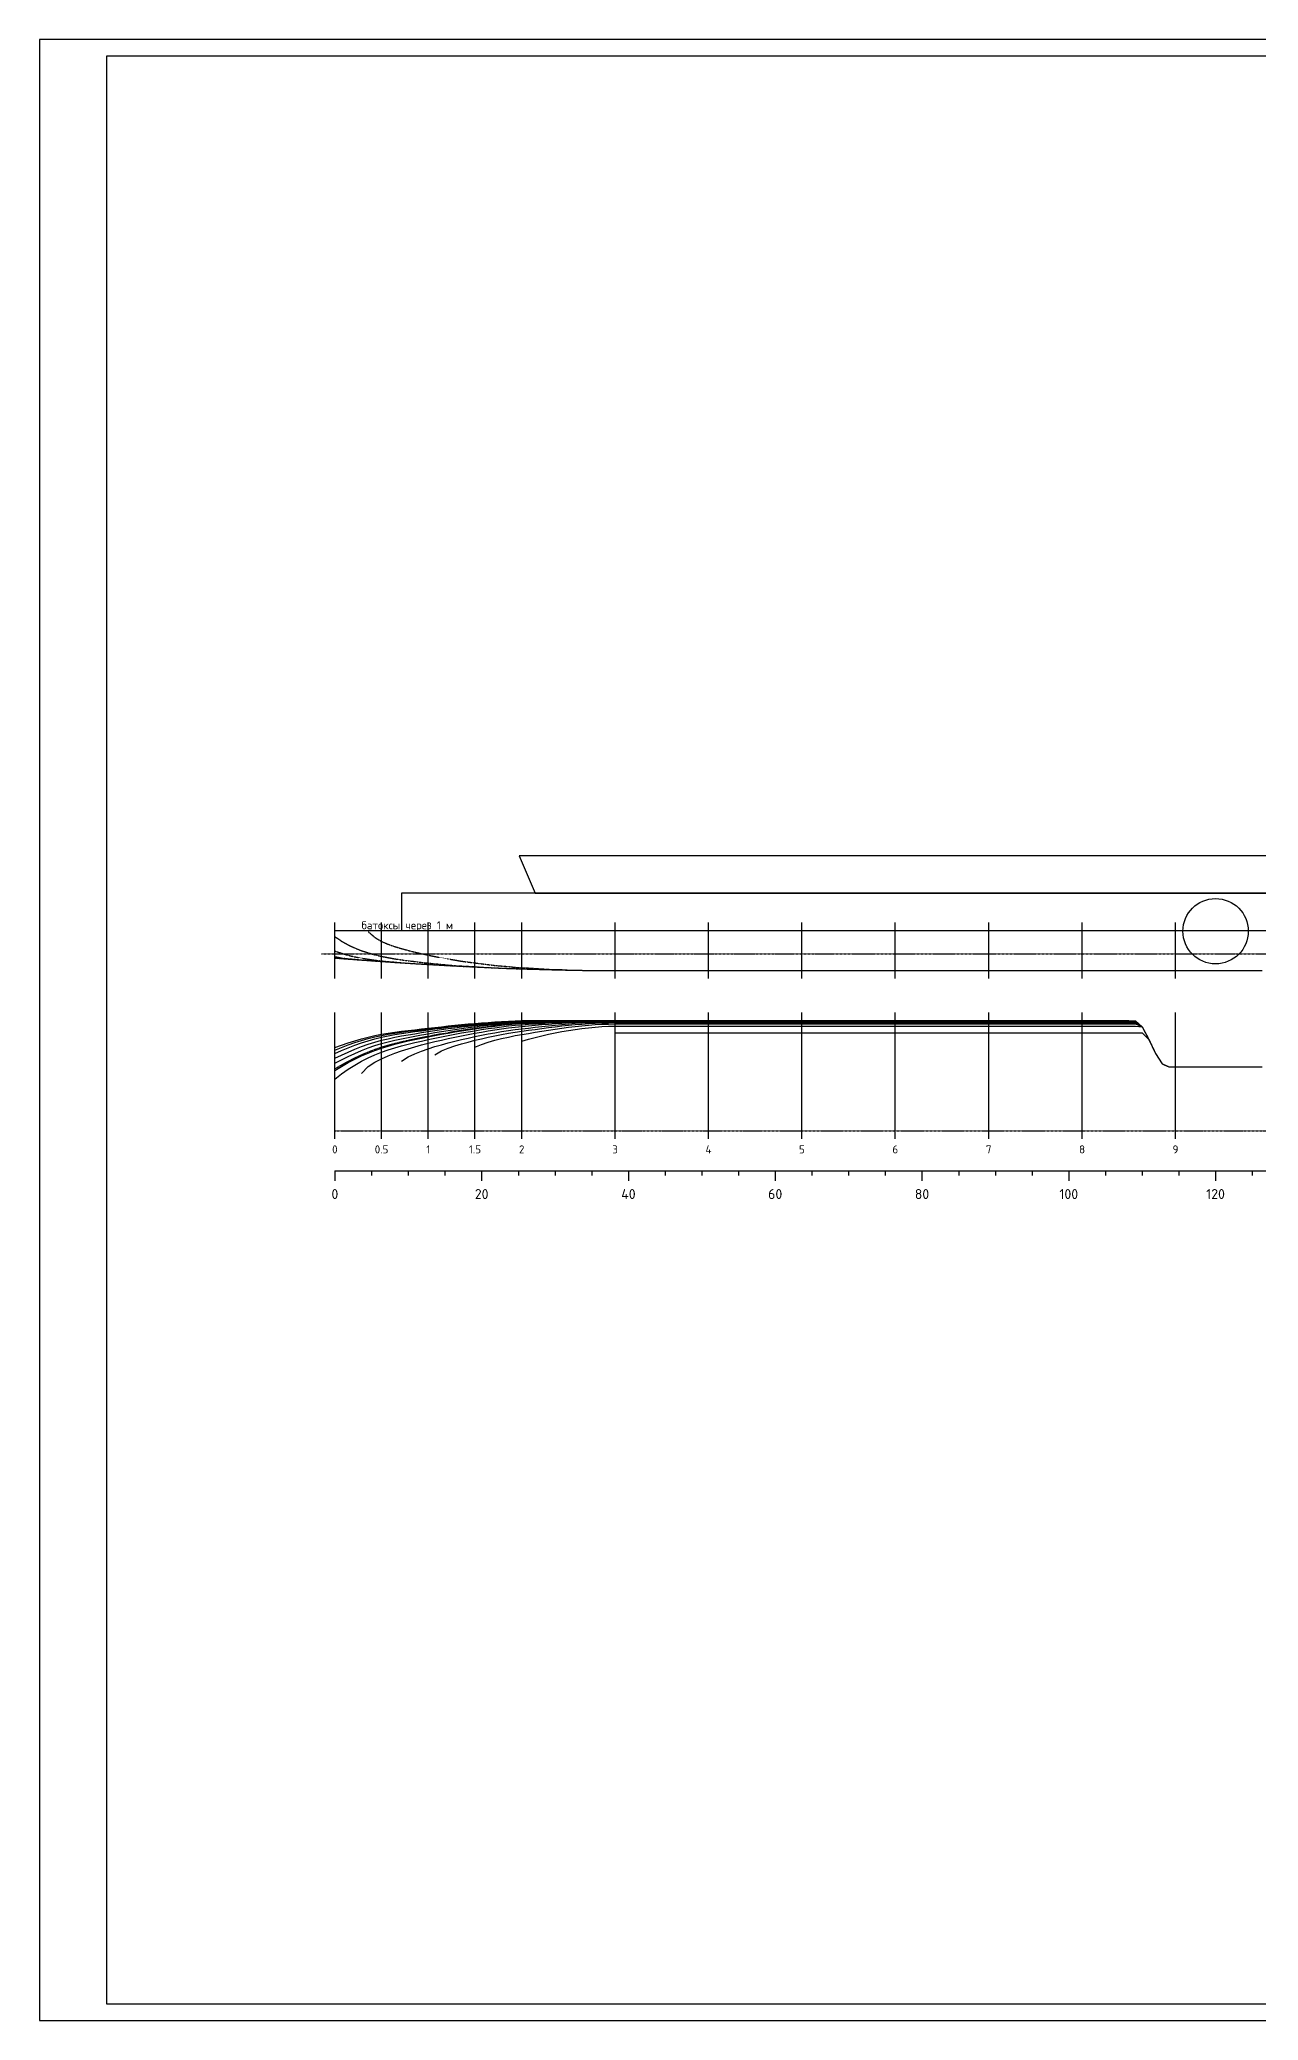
# Model space of a CAD drawing. Header units: millimetres. Extents: x -22125 to 188125, y -66700 to 81800.
# Drawn here: x -22125 to 69208, y -66700 to 81800 of the extents above; entities that cross this region are included whole.
import ezdxf
from ezdxf.enums import TextEntityAlignment as Align

# ---------------------------------------------------------------- set-up
doc = ezdxf.new("R2010")
doc.units = ezdxf.units.MM
doc.linetypes.add('CENTER', pattern=[5.08, 3.175, -0.635, 0.635, -0.635])
for name, color, linetype in [('00_РАМКА', 7, 'Continuous'), ('01_ОБШИВКА', 7, 'Continuous'), ('02_ПАЛУБЫ', 4, 'Continuous'), ('07_ОСИ', 2, 'CENTER'), ('09_РАЗМЕРЫ', 6, 'Continuous'), ('13_КОЛЁСА', 1, 'Continuous')]:
    doc.layers.add(name, color=color, linetype=linetype)
doc.styles.add('ГОСТ', font='isocpeur.ttf')

msp = doc.modelspace()

# ---------------------------------------------------------------- linework, layer by layer
at = {"layer": '00_РАМКА'}
for points in [[(-22125, -66700), (188125, -66700), (188125, 81800), (-22125, 81800)], [(-17125, -65450), (186875, -65450), (186875, 80550), (-17125, 80550)]]:
    msp.add_lwpolyline(points, close=True, dxfattribs=at)
at = {"layer": '01_ОБШИВКА'}
msp.add_line((0, 12950), (0, 15000), dxfattribs=at)
for points in [[(0, 15000), (500, 15000), (1000, 15000), (1500, 15000), (2000, 15000), (2500, 15000), (3000, 15000), (3500, 15000), (4000, 15000), (4500, 15000), (5000, 15000), (5500, 15000), (6000, 15000), (6500, 15000), (7000, 15000), (7500, 15000), (8000, 15000), (8500, 15000), (9000, 15000), (9500, 15000), (10000, 15000), (10500, 15000), (11000, 15000), (11500, 15000), (12000, 15000), (12500, 15000), (13000, 15000), (13500, 15000), (14000, 15000), (14500, 15000), (15000, 15000), (15500, 15000), (16000, 15000), (16500, 15000), (17000, 15000), (17500, 15000), (18000, 15000), (18500, 15000), (19000, 15000), (19500, 15000), (20000, 15000), (20500, 15000), (21000, 15000), (21500, 15000), (22000, 15000), (22500, 15000), (23000, 15000), (23500, 15000), (24000, 15000), (24500, 15000), (25000, 15000), (25500, 15000), (26000, 15000), (26500, 15000), (27000, 15000), (27500, 15000), (28000, 15000), (28500, 15000), (29000, 15000), (29500, 15000), (30000, 15000), (30500, 15000), (31000, 15000), (31500, 15000), (32000, 15000), (32500, 15000), (33000, 15000), (33500, 15000), (34000, 15000), (34500, 15000), (35000, 15000), (35500, 15000), (36000, 15000), (36500, 15000), (37000, 15000), (37500, 15000), (38000, 15000), (38500, 15000), (39000, 15000), (39500, 15000), (40000, 15000), (40500, 15000), (41000, 15000), (41500, 15000), (42000, 15000), (42500, 15000), (43000, 15000), (43500, 15000), (44000, 15000), (44500, 15000), (45000, 15000), (45500, 15000), (46000, 15000), (46500, 15000), (47000, 15000), (47500, 15000), (48000, 15000), (48500, 15000), (49000, 15000), (49500, 15000), (50000, 15000), (50500, 15000), (51000, 15000), (51500, 15000), (52000, 15000), (52500, 15000), (53000, 15000), (53500, 15000), (54000, 15000), (54500, 15000), (55000, 15000), (55500, 15000), (56000, 15000), (56500, 15000), (57000, 15000), (57500, 15000), (58000, 15000), (58500, 15000), (59000, 15000), (59500, 15000), (60000, 15000), (60500, 15000), (61000, 15000), (61500, 15000), (62000, 15000), (62500, 15000), (63000, 15000), (63500, 15000), (64000, 15000), (64500, 15000), (65000, 15000), (65500, 15000), (66000, 15000), (66500, 15000), (67000, 15000), (67500, 15000), (68000, 15000), (68500, 15000), (69000, 15000), (69500, 15000)], [(0, 12950), (500, 12911), (1000, 12872), (1500, 12835), (2000, 12798), (2500, 12761), (3000, 12726), (3500, 12691), (4000, 12657), (4500, 12623), (5000, 12591), (5500, 12558), (6000, 12527), (6500, 12497), (7000, 12467), (7500, 12438), (8000, 12410), (8500, 12382), (9000, 12355), (9500, 12329), (10000, 12304), (10500, 12280), (11000, 12257), (11500, 12233), (12000, 12210), (12500, 12188), (13000, 12168), (13500, 12150), (14000, 12135), (14500, 12121), (15000, 12107), (15500, 12094), (16000, 12080), (16500, 12067), (17000, 12055), (17500, 12043), (18000, 12033), (18500, 12024), (19000, 12016), (19500, 12009), (20000, 12004), (20500, 12001), (21000, 12000), (21500, 12000), (22000, 12000), (22500, 12000), (23000, 12000), (23500, 12000), (24000, 12000), (24500, 12000), (25000, 12000), (25500, 12000), (26000, 12000), (26500, 12000), (27000, 12000), (27500, 12000), (28000, 12000), (28500, 12000), (29000, 12000), (29500, 12000), (30000, 12000), (30500, 12000), (31000, 12000), (31500, 12000), (32000, 12000), (32500, 12000), (33000, 12000), (33500, 12000), (34000, 12000), (34500, 12000), (35000, 12000), (35500, 12000), (36000, 12000), (36500, 12000), (37000, 12000), (37500, 12000), (38000, 12000), (38500, 12000), (39000, 12000), (39500, 12000), (40000, 12000), (40500, 12000), (41000, 12000), (41500, 12000), (42000, 12000), (42500, 12000), (43000, 12000), (43500, 12000), (44000, 12000), (44500, 12000), (45000, 12000), (45500, 12000), (46000, 12000), (46500, 12000), (47000, 12000), (47500, 12000), (48000, 12000), (48500, 12000), (49000, 12000), (49500, 12000), (50000, 12000), (50500, 12000), (51000, 12000), (51500, 12000), (52000, 12000), (52500, 12000), (53000, 12000), (53500, 12000), (54000, 12000), (54500, 12000), (55000, 12000), (55500, 12000), (56000, 12000), (56500, 12000), (57000, 12000), (57500, 12000), (58000, 12000), (58500, 12000), (59000, 12000), (59500, 12000), (60000, 12000), (60500, 12000), (61000, 12000), (61500, 12000), (62000, 12000), (62500, 12000), (63000, 12000), (63500, 12000), (64000, 12000), (64500, 12000), (65000, 12000), (65500, 12000), (66000, 12000), (66500, 12000), (67000, 12000), (67500, 12000), (68000, 12000), (68500, 12000), (69000, 12000), (69500, 12000)], [(0, 6250), (500, 6424), (1000, 6589), (1500, 6744), (2000, 6888), (2500, 7018), (3000, 7132), (3500, 7230), (4000, 7313), (4500, 7387), (5000, 7454), (5500, 7515), (6000, 7573), (6500, 7629), (7000, 7685), (7500, 7742), (8000, 7799), (8500, 7855), (9000, 7908), (9500, 7958), (10000, 8004), (10500, 8044), (11000, 8083), (11500, 8123), (12000, 8162), (12500, 8196), (13000, 8224), (13500, 8243), (14000, 8250), (14500, 8250), (15000, 8250), (15500, 8250), (16000, 8250), (16500, 8250), (17000, 8250), (17500, 8250), (18000, 8250), (18500, 8250), (19000, 8250), (19500, 8250), (20000, 8250), (20500, 8250), (21000, 8250), (21500, 8250), (22000, 8250), (22500, 8250), (23000, 8250), (23500, 8250), (24000, 8250), (24500, 8250), (25000, 8250), (25500, 8250), (26000, 8250), (26500, 8250), (27000, 8250), (27500, 8250), (28000, 8250), (28500, 8250), (29000, 8250), (29500, 8250), (30000, 8250), (30500, 8250), (31000, 8250), (31500, 8250), (32000, 8250), (32500, 8250), (33000, 8250), (33500, 8250), (34000, 8250), (34500, 8250), (35000, 8250), (35500, 8250), (36000, 8250), (36500, 8250), (37000, 8250), (37500, 8250), (38000, 8250), (38500, 8250), (39000, 8250), (39500, 8250), (40000, 8250), (40500, 8250), (41000, 8250), (41500, 8250), (42000, 8250), (42500, 8250), (43000, 8250), (43500, 8250), (44000, 8250), (44500, 8250), (45000, 8250), (45500, 8250), (46000, 8250), (46500, 8250), (47000, 8250), (47500, 8250), (48000, 8250), (48500, 8250), (49000, 8250), (49500, 8250), (50000, 8250), (50500, 8250), (51000, 8250), (51500, 8250), (52000, 8250), (52500, 8250), (53000, 8250), (53500, 8250), (54000, 8250), (54500, 8250), (55000, 8250), (55500, 8250), (56000, 8250), (56500, 8250), (57000, 8250), (57500, 8250), (58000, 8250), (58500, 8250), (59000, 8250), (59500, 8250), (60000, 8236), (60500, 7782), (61000, 6848), (61500, 5791), (62000, 5013), (62500, 4800), (63000, 4800), (63500, 4800), (64000, 4800), (64500, 4800), (65000, 4800), (65500, 4800), (66000, 4800), (66500, 4800), (67000, 4800), (67500, 4800), (68000, 4800), (68500, 4800), (69000, 4800), (69500, 4800)], [(0, 6037), (500, 6239), (1000, 6430), (1500, 6607), (2000, 6769), (2500, 6914), (3000, 7042), (3500, 7150), (4000, 7242), (4500, 7321), (5000, 7392), (5500, 7455), (6000, 7514), (6500, 7571), (7000, 7629), (7500, 7688), (8000, 7747), (8500, 7804), (9000, 7859), (9500, 7910), (10000, 7957), (10500, 7999), (11000, 8040), (11500, 8081), (12000, 8121), (12500, 8158), (13000, 8187), (13500, 8208), (14000, 8216), (14500, 8218), (15000, 8220), (15500, 8222), (16000, 8225), (16500, 8227), (17000, 8229), (17500, 8232), (18000, 8234), (18500, 8236), (19000, 8238), (19500, 8239), (20000, 8241), (20500, 8241), (21000, 8242), (21500, 8242), (22000, 8242), (22500, 8242), (23000, 8242), (23500, 8242), (24000, 8242), (24500, 8242), (25000, 8242), (25500, 8242), (26000, 8242), (26500, 8242), (27000, 8242), (27500, 8242), (28000, 8242), (28500, 8242), (29000, 8242), (29500, 8242), (30000, 8242), (30500, 8242), (31000, 8242), (31500, 8242), (32000, 8242), (32500, 8242), (33000, 8242), (33500, 8242), (34000, 8242), (34500, 8242), (35000, 8242), (35500, 8242), (36000, 8242), (36500, 8242), (37000, 8242), (37500, 8242), (38000, 8242), (38500, 8242), (39000, 8242), (39500, 8242), (40000, 8242), (40500, 8242), (41000, 8242), (41500, 8242), (42000, 8242), (42500, 8242), (43000, 8242), (43500, 8242), (44000, 8242), (44500, 8242), (45000, 8242), (45500, 8242), (46000, 8242), (46500, 8242), (47000, 8242), (47500, 8242), (48000, 8242), (48500, 8242), (49000, 8242), (49500, 8242), (50000, 8242), (50500, 8242), (51000, 8242), (51500, 8242), (52000, 8242), (52500, 8242), (53000, 8242), (53500, 8242), (54000, 8242), (54500, 8242), (55000, 8242), (55500, 8242), (56000, 8242), (56500, 8242), (57000, 8242), (57500, 8242), (58000, 8242), (58500, 8242), (59000, 8242), (59500, 8242), (60000, 8236), (60500, 7782), (61000, 6848), (61500, 5791), (62000, 5013), (62500, 4800), (63000, 4800), (63500, 4800), (64000, 4800), (64500, 4800), (65000, 4800), (65500, 4800), (66000, 4800), (66500, 4800), (67000, 4800), (67500, 4800), (68000, 4800), (68500, 4800), (69000, 4800), (69500, 4800)], [(0, 5785), (500, 6004), (1000, 6211), (1500, 6403), (2000, 6581), (2500, 6741), (3000, 6883), (3500, 7005), (4000, 7110), (4500, 7203), (5000, 7286), (5500, 7362), (6000, 7432), (6500, 7499), (7000, 7564), (7500, 7629), (8000, 7692), (8500, 7753), (9000, 7809), (9500, 7862), (10000, 7911), (10500, 7954), (11000, 7996), (11500, 8040), (12000, 8081), (12500, 8119), (13000, 8150), (13500, 8172), (14000, 8182), (14500, 8186), (15000, 8190), (15500, 8194), (16000, 8199), (16500, 8204), (17000, 8209), (17500, 8214), (18000, 8218), (18500, 8222), (19000, 8226), (19500, 8229), (20000, 8231), (20500, 8233), (21000, 8233), (21500, 8233), (22000, 8233), (22500, 8233), (23000, 8233), (23500, 8233), (24000, 8233), (24500, 8233), (25000, 8233), (25500, 8233), (26000, 8233), (26500, 8233), (27000, 8233), (27500, 8233), (28000, 8233), (28500, 8233), (29000, 8233), (29500, 8233), (30000, 8233), (30500, 8233), (31000, 8233), (31500, 8233), (32000, 8233), (32500, 8233), (33000, 8233), (33500, 8233), (34000, 8233), (34500, 8233), (35000, 8233), (35500, 8233), (36000, 8233), (36500, 8233), (37000, 8233), (37500, 8233), (38000, 8233), (38500, 8233), (39000, 8233), (39500, 8233), (40000, 8233), (40500, 8233), (41000, 8233), (41500, 8233), (42000, 8233), (42500, 8233), (43000, 8233), (43500, 8233), (44000, 8233), (44500, 8233), (45000, 8233), (45500, 8233), (46000, 8233), (46500, 8233), (47000, 8233), (47500, 8233), (48000, 8233), (48500, 8233), (49000, 8233), (49500, 8233), (50000, 8233), (50500, 8233), (51000, 8233), (51500, 8233), (52000, 8233), (52500, 8233), (53000, 8233), (53500, 8233), (54000, 8233), (54500, 8233), (55000, 8233), (55500, 8233), (56000, 8233), (56500, 8233), (57000, 8233), (57500, 8233), (58000, 8233), (58500, 8233), (59000, 8233), (59500, 8233), (60000, 8233), (60500, 7782), (61000, 6848), (61500, 5791), (62000, 5013), (62500, 4800), (63000, 4800), (63500, 4800), (64000, 4800), (64500, 4800), (65000, 4800), (65500, 4800), (66000, 4800), (66500, 4800), (67000, 4800), (67500, 4800), (68000, 4800), (68500, 4800), (69000, 4800), (69500, 4800)], [(0, 5431), (500, 5670), (1000, 5896), (1500, 6108), (2000, 6303), (2500, 6481), (3000, 6639), (3500, 6777), (4000, 6897), (4500, 7004), (5000, 7101), (5500, 7190), (6000, 7273), (6500, 7352), (7000, 7430), (7500, 7507), (8000, 7582), (8500, 7653), (9000, 7721), (9500, 7785), (10000, 7843), (10500, 7895), (11000, 7945), (11500, 7993), (12000, 8040), (12500, 8080), (13000, 8113), (13500, 8136), (14000, 8148), (14500, 8154), (15000, 8160), (15500, 8166), (16000, 8174), (16500, 8181), (17000, 8188), (17500, 8195), (18000, 8202), (18500, 8208), (19000, 8214), (19500, 8218), (20000, 8222), (20500, 8224), (21000, 8225), (21500, 8225), (22000, 8225), (22500, 8225), (23000, 8225), (23500, 8225), (24000, 8225), (24500, 8225), (25000, 8225), (25500, 8225), (26000, 8225), (26500, 8225), (27000, 8225), (27500, 8225), (28000, 8225), (28500, 8225), (29000, 8225), (29500, 8225), (30000, 8225), (30500, 8225), (31000, 8225), (31500, 8225), (32000, 8225), (32500, 8225), (33000, 8225), (33500, 8225), (34000, 8225), (34500, 8225), (35000, 8225), (35500, 8225), (36000, 8225), (36500, 8225), (37000, 8225), (37500, 8225), (38000, 8225), (38500, 8225), (39000, 8225), (39500, 8225), (40000, 8225), (40500, 8225), (41000, 8225), (41500, 8225), (42000, 8225), (42500, 8225), (43000, 8225), (43500, 8225), (44000, 8225), (44500, 8225), (45000, 8225), (45500, 8225), (46000, 8225), (46500, 8225), (47000, 8225), (47500, 8225), (48000, 8225), (48500, 8225), (49000, 8225), (49500, 8225), (50000, 8225), (50500, 8225), (51000, 8225), (51500, 8225), (52000, 8225), (52500, 8225), (53000, 8225), (53500, 8225), (54000, 8225), (54500, 8225), (55000, 8225), (55500, 8225), (56000, 8225), (56500, 8225), (57000, 8225), (57500, 8225), (58000, 8225), (58500, 8225), (59000, 8225), (59500, 8225), (60000, 8225), (60500, 7782), (61000, 6848), (61500, 5791), (62000, 5013), (62500, 4800), (63000, 4800), (63500, 4800), (64000, 4800), (64500, 4800), (65000, 4800), (65500, 4800), (66000, 4800), (66500, 4800), (67000, 4800), (67500, 4800), (68000, 4800), (68500, 4800), (69000, 4800), (69500, 4800)], [(0, 5061), (500, 5323), (1000, 5569), (1500, 5800), (2000, 6012), (2500, 6206), (3000, 6380), (3500, 6533), (4000, 6667), (4500, 6787), (5000, 6896), (5500, 6996), (6000, 7090), (6500, 7180), (7000, 7269), (7500, 7356), (8000, 7440), (8500, 7520), (9000, 7597), (9500, 7670), (10000, 7737), (10500, 7799), (11000, 7858), (11500, 7916), (12000, 7971), (12500, 8021), (13000, 8064), (13500, 8097), (14000, 8117), (14500, 8128), (15000, 8137), (15500, 8146), (16000, 8154), (16500, 8164), (17000, 8173), (17500, 8182), (18000, 8190), (18500, 8198), (19000, 8205), (19500, 8210), (20000, 8215), (20500, 8218), (21000, 8219), (21500, 8219), (22000, 8219), (22500, 8219), (23000, 8219), (23500, 8219), (24000, 8219), (24500, 8219), (25000, 8219), (25500, 8219), (26000, 8219), (26500, 8219), (27000, 8219), (27500, 8219), (28000, 8219), (28500, 8219), (29000, 8219), (29500, 8219), (30000, 8219), (30500, 8219), (31000, 8219), (31500, 8219), (32000, 8219), (32500, 8219), (33000, 8219), (33500, 8219), (34000, 8219), (34500, 8219), (35000, 8219), (35500, 8219), (36000, 8219), (36500, 8219), (37000, 8219), (37500, 8219), (38000, 8219), (38500, 8219), (39000, 8219), (39500, 8219), (40000, 8219), (40500, 8219), (41000, 8219), (41500, 8219), (42000, 8219), (42500, 8219), (43000, 8219), (43500, 8219), (44000, 8219), (44500, 8219), (45000, 8219), (45500, 8219), (46000, 8219), (46500, 8219), (47000, 8219), (47500, 8219), (48000, 8219), (48500, 8219), (49000, 8219), (49500, 8219), (50000, 8219), (50500, 8219), (51000, 8219), (51500, 8219), (52000, 8219), (52500, 8219), (53000, 8219), (53500, 8219), (54000, 8219), (54500, 8219), (55000, 8219), (55500, 8219), (56000, 8219), (56500, 8219), (57000, 8219), (57500, 8219), (58000, 8219), (58500, 8219), (59000, 8219), (59500, 8219), (60000, 8219), (60500, 7782), (61000, 6848), (61500, 5791), (62000, 5013), (62500, 4800), (63000, 4800), (63500, 4800), (64000, 4800), (64500, 4800), (65000, 4800), (65500, 4800), (66000, 4800), (66500, 4800), (67000, 4800), (67500, 4800), (68000, 4800), (68500, 4800), (69000, 4800), (69500, 4800)], [(0, 4519), (500, 4821), (1000, 5103), (1500, 5365), (2000, 5606), (2500, 5825), (3000, 6021), (3500, 6195), (4000, 6348), (4500, 6485), (5000, 6610), (5500, 6726), (6000, 6834), (6500, 6937), (7000, 7039), (7500, 7138), (8000, 7233), (8500, 7324), (9000, 7411), (9500, 7494), (10000, 7572), (10500, 7644), (11000, 7713), (11500, 7781), (12000, 7846), (12500, 7906), (13000, 7959), (13500, 8003), (14000, 8035), (14500, 8061), (15000, 8085), (15500, 8108), (16000, 8128), (16500, 8145), (17000, 8157), (17500, 8168), (18000, 8178), (18500, 8187), (19000, 8196), (19500, 8203), (20000, 8208), (20500, 8211), (21000, 8212), (21500, 8212), (22000, 8212), (22500, 8212), (23000, 8212), (23500, 8212), (24000, 8212), (24500, 8212), (25000, 8212), (25500, 8212), (26000, 8212), (26500, 8212), (27000, 8212), (27500, 8212), (28000, 8212), (28500, 8212), (29000, 8212), (29500, 8212), (30000, 8212), (30500, 8212), (31000, 8212), (31500, 8212), (32000, 8212), (32500, 8212), (33000, 8212), (33500, 8212), (34000, 8212), (34500, 8212), (35000, 8212), (35500, 8212), (36000, 8212), (36500, 8212), (37000, 8212), (37500, 8212), (38000, 8212), (38500, 8212), (39000, 8212), (39500, 8212), (40000, 8212), (40500, 8212), (41000, 8212), (41500, 8212), (42000, 8212), (42500, 8212), (43000, 8212), (43500, 8212), (44000, 8212), (44500, 8212), (45000, 8212), (45500, 8212), (46000, 8212), (46500, 8212), (47000, 8212), (47500, 8212), (48000, 8212), (48500, 8212), (49000, 8212), (49500, 8212), (50000, 8212), (50500, 8212), (51000, 8212), (51500, 8212), (52000, 8212), (52500, 8212), (53000, 8212), (53500, 8212), (54000, 8212), (54500, 8212), (55000, 8212), (55500, 8212), (56000, 8212), (56500, 8212), (57000, 8212), (57500, 8212), (58000, 8212), (58500, 8212), (59000, 8212), (59500, 8212), (60000, 8212), (60500, 7782), (61000, 6848), (61500, 5791), (62000, 5013), (62500, 4800), (63000, 4800), (63500, 4800), (64000, 4800), (64500, 4800), (65000, 4800), (65500, 4800), (66000, 4800), (66500, 4800), (67000, 4800), (67500, 4800), (68000, 4800), (68500, 4800), (69000, 4800), (69500, 4800)], [(0, 3854), (500, 4261), (1000, 4612), (1500, 4925), (2000, 5206), (2500, 5458), (3000, 5683), (3500, 5880), (4000, 6054), (4500, 6210), (5000, 6351), (5500, 6482), (6000, 6603), (6500, 6719), (7000, 6832), (7500, 6941), (8000, 7046), (8500, 7147), (9000, 7243), (9500, 7333), (10000, 7419), (10500, 7499), (11000, 7576), (11500, 7652), (12000, 7724), (12500, 7792), (13000, 7852), (13500, 7904), (14000, 7944), (14500, 7979), (15000, 8013), (15500, 8047), (16000, 8079), (16500, 8107), (17000, 8132), (17500, 8153), (18000, 8169), (18500, 8180), (19000, 8190), (19500, 8197), (20000, 8203), (20500, 8207), (21000, 8208), (21500, 8208), (22000, 8208), (22500, 8208), (23000, 8208), (23500, 8208), (24000, 8208), (24500, 8208), (25000, 8208), (25500, 8208), (26000, 8208), (26500, 8208), (27000, 8208), (27500, 8208), (28000, 8208), (28500, 8208), (29000, 8208), (29500, 8208), (30000, 8208), (30500, 8208), (31000, 8208), (31500, 8208), (32000, 8208), (32500, 8208), (33000, 8208), (33500, 8208), (34000, 8208), (34500, 8208), (35000, 8208), (35500, 8208), (36000, 8208), (36500, 8208), (37000, 8208), (37500, 8208), (38000, 8208), (38500, 8208), (39000, 8208), (39500, 8208), (40000, 8208), (40500, 8208), (41000, 8208), (41500, 8208), (42000, 8208), (42500, 8208), (43000, 8208), (43500, 8208), (44000, 8208), (44500, 8208), (45000, 8208), (45500, 8208), (46000, 8208), (46500, 8208), (47000, 8208), (47500, 8208), (48000, 8208), (48500, 8208), (49000, 8208), (49500, 8208), (50000, 8208), (50500, 8208), (51000, 8208), (51500, 8208), (52000, 8208), (52500, 8208), (53000, 8208), (53500, 8208), (54000, 8208), (54500, 8208), (55000, 8208), (55500, 8208), (56000, 8208), (56500, 8208), (57000, 8208), (57500, 8208), (58000, 8208), (58500, 8208), (59000, 8208), (59500, 8208), (60000, 8208), (60500, 7782), (61000, 6848), (61500, 5791), (62000, 5013), (62500, 4800), (63000, 4800), (63500, 4800), (64000, 4800), (64500, 4800), (65000, 4800), (65500, 4800), (66000, 4800), (66500, 4800), (67000, 4800), (67500, 4800), (68000, 4800), (68500, 4800), (69000, 4800), (69500, 4800)], [(2000, 4281), (2500, 4802), (3000, 5132), (3500, 5397), (4000, 5620), (4500, 5815), (5000, 5989), (5500, 6146), (6000, 6290), (6500, 6426), (7000, 6556), (7500, 6681), (8000, 6800), (8500, 6914), (9000, 7022), (9500, 7123), (10000, 7220), (10500, 7310), (11000, 7396), (11500, 7481), (12000, 7563), (12500, 7639), (13000, 7708), (13500, 7768), (14000, 7817), (14500, 7862), (15000, 7906), (15500, 7951), (16000, 7994), (16500, 8034), (17000, 8071), (17500, 8104), (18000, 8132), (18500, 8155), (19000, 8173), (19500, 8187), (20000, 8196), (20500, 8201), (21000, 8203), (21500, 8203), (22000, 8203), (22500, 8203), (23000, 8203), (23500, 8203), (24000, 8203), (24500, 8203), (25000, 8203), (25500, 8203), (26000, 8203), (26500, 8203), (27000, 8203), (27500, 8203), (28000, 8203), (28500, 8203), (29000, 8203), (29500, 8203), (30000, 8203), (30500, 8203), (31000, 8203), (31500, 8203), (32000, 8203), (32500, 8203), (33000, 8203), (33500, 8203), (34000, 8203), (34500, 8203), (35000, 8203), (35500, 8203), (36000, 8203), (36500, 8203), (37000, 8203), (37500, 8203), (38000, 8203), (38500, 8203), (39000, 8203), (39500, 8203), (40000, 8203), (40500, 8203), (41000, 8203), (41500, 8203), (42000, 8203), (42500, 8203), (43000, 8203), (43500, 8203), (44000, 8203), (44500, 8203), (45000, 8203), (45500, 8203), (46000, 8203), (46500, 8203), (47000, 8203), (47500, 8203), (48000, 8203), (48500, 8203), (49000, 8203), (49500, 8203), (50000, 8203), (50500, 8203), (51000, 8203), (51500, 8203), (52000, 8203), (52500, 8203), (53000, 8203), (53500, 8203), (54000, 8203), (54500, 8203), (55000, 8203), (55500, 8203), (56000, 8203), (56500, 8203), (57000, 8203), (57500, 8203), (58000, 8203), (58500, 8203), (59000, 8203), (59500, 8203), (60000, 8203), (60500, 7782), (61000, 6848), (61500, 5791), (62000, 5013), (62500, 4800), (63000, 4800), (63500, 4800), (64000, 4800), (64500, 4800), (65000, 4800), (65500, 4800), (66000, 4800), (66500, 4800), (67000, 4800), (67500, 4800), (68000, 4800), (68500, 4800), (69000, 4800), (69500, 4800)], [(5000, 5217), (5500, 5544), (6000, 5774), (6500, 5967), (7000, 6141), (7500, 6301), (8000, 6448), (8500, 6586), (9000, 6714), (9500, 6834), (10000, 6947), (10500, 7052), (11000, 7153), (11500, 7251), (12000, 7344), (12500, 7432), (13000, 7512), (13500, 7583), (14000, 7643), (14500, 7698), (15000, 7754), (15500, 7810), (16000, 7865), (16500, 7918), (17000, 7967), (17500, 8012), (18000, 8052), (18500, 8086), (19000, 8114), (19500, 8137), (20000, 8153), (20500, 8163), (21000, 8166), (21500, 8166), (22000, 8166), (22500, 8166), (23000, 8166), (23500, 8166), (24000, 8166), (24500, 8166), (25000, 8166), (25500, 8166), (26000, 8166), (26500, 8166), (27000, 8166), (27500, 8166), (28000, 8166), (28500, 8166), (29000, 8166), (29500, 8166), (30000, 8166), (30500, 8166), (31000, 8166), (31500, 8166), (32000, 8166), (32500, 8166), (33000, 8166), (33500, 8166), (34000, 8166), (34500, 8166), (35000, 8166), (35500, 8166), (36000, 8166), (36500, 8166), (37000, 8166), (37500, 8166), (38000, 8166), (38500, 8166), (39000, 8166), (39500, 8166), (40000, 8166), (40500, 8166), (41000, 8166), (41500, 8166), (42000, 8166), (42500, 8166), (43000, 8166), (43500, 8166), (44000, 8166), (44500, 8166), (45000, 8166), (45500, 8166), (46000, 8166), (46500, 8166), (47000, 8166), (47500, 8166), (48000, 8166), (48500, 8166), (49000, 8166), (49500, 8166), (50000, 8166), (50500, 8166), (51000, 8166), (51500, 8166), (52000, 8166), (52500, 8166), (53000, 8166), (53500, 8166), (54000, 8166), (54500, 8166), (55000, 8166), (55500, 8166), (56000, 8166), (56500, 8166), (57000, 8166), (57500, 8166), (58000, 8166), (58500, 8166), (59000, 8166), (59500, 8166), (60000, 8166), (60500, 7782), (61000, 6848), (61500, 5791), (62000, 5013), (62500, 4800), (63000, 4800), (63500, 4800), (64000, 4800), (64500, 4800), (65000, 4800), (65500, 4800), (66000, 4800), (66500, 4800), (67000, 4800), (67500, 4800), (68000, 4800), (68500, 4800), (69000, 4800), (69500, 4800)], [(7500, 5700), (8000, 5976), (8500, 6181), (9000, 6355), (9500, 6509), (10000, 6649), (10500, 6776), (11000, 6896), (11500, 7011), (12000, 7119), (12500, 7220), (13000, 7312), (13500, 7394), (14000, 7465), (14500, 7530), (15000, 7597), (15500, 7664), (16000, 7730), (16500, 7793), (17000, 7852), (17500, 7907), (18000, 7956), (18500, 7999), (19000, 8035), (19500, 8064), (20000, 8085), (20500, 8098), (21000, 8103), (21500, 8103), (22000, 8103), (22500, 8103), (23000, 8103), (23500, 8103), (24000, 8103), (24500, 8103), (25000, 8103), (25500, 8103), (26000, 8103), (26500, 8103), (27000, 8103), (27500, 8103), (28000, 8103), (28500, 8103), (29000, 8103), (29500, 8103), (30000, 8103), (30500, 8103), (31000, 8103), (31500, 8103), (32000, 8103), (32500, 8103), (33000, 8103), (33500, 8103), (34000, 8103), (34500, 8103), (35000, 8103), (35500, 8103), (36000, 8103), (36500, 8103), (37000, 8103), (37500, 8103), (38000, 8103), (38500, 8103), (39000, 8103), (39500, 8103), (40000, 8103), (40500, 8103), (41000, 8103), (41500, 8103), (42000, 8103), (42500, 8103), (43000, 8103), (43500, 8103), (44000, 8103), (44500, 8103), (45000, 8103), (45500, 8103), (46000, 8103), (46500, 8103), (47000, 8103), (47500, 8103), (48000, 8103), (48500, 8103), (49000, 8103), (49500, 8103), (50000, 8103), (50500, 8103), (51000, 8103), (51500, 8103), (52000, 8103), (52500, 8103), (53000, 8103), (53500, 8103), (54000, 8103), (54500, 8103), (55000, 8103), (55500, 8103), (56000, 8103), (56500, 8103), (57000, 8103), (57500, 8103), (58000, 8103), (58500, 8103), (59000, 8103), (59500, 8103), (60000, 8103), (60500, 7782), (61000, 6848), (61500, 5791), (62000, 5013), (62500, 4800), (63000, 4800), (63500, 4800), (64000, 4800), (64500, 4800), (65000, 4800), (65500, 4800), (66000, 4800), (66500, 4800), (67000, 4800), (67500, 4800), (68000, 4800), (68500, 4800), (69000, 4800), (69500, 4800)], [(10500, 6255), (11000, 6461), (11500, 6630), (12000, 6778), (12500, 6909), (13000, 7025), (13500, 7127), (14000, 7215), (14500, 7296), (15000, 7378), (15500, 7460), (16000, 7540), (16500, 7617), (17000, 7690), (17500, 7757), (18000, 7817), (18500, 7870), (19000, 7915), (19500, 7951), (20000, 7978), (20500, 7995), (21000, 8000), (21500, 8000), (22000, 8000), (22500, 8000), (23000, 8000), (23500, 8000), (24000, 8000), (24500, 8000), (25000, 8000), (25500, 8000), (26000, 8000), (26500, 8000), (27000, 8000), (27500, 8000), (28000, 8000), (28500, 8000), (29000, 8000), (29500, 8000), (30000, 8000), (30500, 8000), (31000, 8000), (31500, 8000), (32000, 8000), (32500, 8000), (33000, 8000), (33500, 8000), (34000, 8000), (34500, 8000), (35000, 8000), (35500, 8000), (36000, 8000), (36500, 8000), (37000, 8000), (37500, 8000), (38000, 8000), (38500, 8000), (39000, 8000), (39500, 8000), (40000, 8000), (40500, 8000), (41000, 8000), (41500, 8000), (42000, 8000), (42500, 8000), (43000, 8000), (43500, 8000), (44000, 8000), (44500, 8000), (45000, 8000), (45500, 8000), (46000, 8000), (46500, 8000), (47000, 8000), (47500, 8000), (48000, 8000), (48500, 8000), (49000, 8000), (49500, 8000), (50000, 8000), (50500, 8000), (51000, 8000), (51500, 8000), (52000, 8000), (52500, 8000), (53000, 8000), (53500, 8000), (54000, 8000), (54500, 8000), (55000, 8000), (55500, 8000), (56000, 8000), (56500, 8000), (57000, 8000), (57500, 8000), (58000, 8000), (58500, 8000), (59000, 8000), (59500, 8000), (60000, 8000), (60500, 7782), (61000, 6848), (61500, 5791), (62000, 5013), (62500, 4800), (63000, 4800), (63500, 4800), (64000, 4800), (64500, 4800), (65000, 4800), (65500, 4800), (66000, 4800), (66500, 4800), (67000, 4800), (67500, 4800), (68000, 4800), (68500, 4800), (69000, 4800), (69500, 4800)], [(14000, 6719), (14500, 6867), (15000, 6999), (15500, 7119), (16000, 7232), (16500, 7336), (17000, 7432), (17500, 7520), (18000, 7598), (18500, 7666), (19000, 7724), (19500, 7770), (20000, 7805), (20500, 7826), (21000, 7834), (21500, 7834), (22000, 7834), (22500, 7834), (23000, 7834), (23500, 7834), (24000, 7834), (24500, 7834), (25000, 7834), (25500, 7834), (26000, 7834), (26500, 7834), (27000, 7834), (27500, 7834), (28000, 7834), (28500, 7834), (29000, 7834), (29500, 7834), (30000, 7834), (30500, 7834), (31000, 7834), (31500, 7834), (32000, 7834), (32500, 7834), (33000, 7834), (33500, 7834), (34000, 7834), (34500, 7834), (35000, 7834), (35500, 7834), (36000, 7834), (36500, 7834), (37000, 7834), (37500, 7834), (38000, 7834), (38500, 7834), (39000, 7834), (39500, 7834), (40000, 7834), (40500, 7834), (41000, 7834), (41500, 7834), (42000, 7834), (42500, 7834), (43000, 7834), (43500, 7834), (44000, 7834), (44500, 7834), (45000, 7834), (45500, 7834), (46000, 7834), (46500, 7834), (47000, 7834), (47500, 7834), (48000, 7834), (48500, 7834), (49000, 7834), (49500, 7834), (50000, 7834), (50500, 7834), (51000, 7834), (51500, 7834), (52000, 7834), (52500, 7834), (53000, 7834), (53500, 7834), (54000, 7834), (54500, 7834), (55000, 7834), (55500, 7834), (56000, 7834), (56500, 7834), (57000, 7834), (57500, 7834), (58000, 7834), (58500, 7834), (59000, 7834), (59500, 7834), (60000, 7834), (60500, 7782), (61000, 6848), (61500, 5791), (62000, 5013), (62500, 4800), (63000, 4800), (63500, 4800), (64000, 4800), (64500, 4800), (65000, 4800), (65500, 4800), (66000, 4800), (66500, 4800), (67000, 4800), (67500, 4800), (68000, 4800), (68500, 4800), (69000, 4800), (69500, 4800)], [(21000, 7350), (21500, 7350), (22000, 7350), (22500, 7350), (23000, 7350), (23500, 7350), (24000, 7350), (24500, 7350), (25000, 7350), (25500, 7350), (26000, 7350), (26500, 7350), (27000, 7350), (27500, 7350), (28000, 7350), (28500, 7350), (29000, 7350), (29500, 7350), (30000, 7350), (30500, 7350), (31000, 7350), (31500, 7350), (32000, 7350), (32500, 7350), (33000, 7350), (33500, 7350), (34000, 7350), (34500, 7350), (35000, 7350), (35500, 7350), (36000, 7350), (36500, 7350), (37000, 7350), (37500, 7350), (38000, 7350), (38500, 7350), (39000, 7350), (39500, 7350), (40000, 7350), (40500, 7350), (41000, 7350), (41500, 7350), (42000, 7350), (42500, 7350), (43000, 7350), (43500, 7350), (44000, 7350), (44500, 7350), (45000, 7350), (45500, 7350), (46000, 7350), (46500, 7350), (47000, 7350), (47500, 7350), (48000, 7350), (48500, 7350), (49000, 7350), (49500, 7350), (50000, 7350), (50500, 7350), (51000, 7350), (51500, 7350), (52000, 7350), (52500, 7350), (53000, 7350), (53500, 7350), (54000, 7350), (54500, 7350), (55000, 7350), (55500, 7350), (56000, 7350), (56500, 7350), (57000, 7350), (57500, 7350), (58000, 7350), (58500, 7350), (59000, 7350), (59500, 7350), (60000, 7350), (60500, 7350), (61000, 6848), (61500, 5791), (62000, 5013), (62500, 4800), (63000, 4800), (63500, 4800), (64000, 4800), (64500, 4800), (65000, 4800), (65500, 4800), (66000, 4800), (66500, 4800), (67000, 4800), (67500, 4800), (68000, 4800), (68500, 4800), (69000, 4800), (69500, 4800)]]:
    msp.add_lwpolyline(points, dxfattribs=at)
at = {"layer": '02_ПАЛУБЫ'}
for points in [[(15000, 17800), (118000, 17800), (119800, 20600), (13800, 20600)], [(5000, 15000), (130000, 15000), (131600, 17800), (5000, 17800)]]:
    msp.add_lwpolyline(points, close=True, dxfattribs=at)
at = {"layer": '07_ОСИ'}
for p, q in [((-1000, 13256), (141000, 13256)), ((0, 0), (140000, 0))]:
    msp.add_line(p, q, dxfattribs=at)
for points in [[(2500, 14921), (3000, 14486), (3500, 14191), (4000, 13977), (4500, 13803), (5000, 13651), (5500, 13518), (6000, 13387), (6500, 13277), (7000, 13167), (7500, 13058), (8000, 12970), (8500, 12882), (9000, 12795), (9500, 12709), (10000, 12644), (10500, 12580), (11000, 12517), (11500, 12453), (12000, 12390), (12500, 12348), (13000, 12308), (13500, 12250), (14000, 12215), (14500, 12201), (15000, 12167), (15500, 12134), (16000, 12100), (16500, 12087), (17000, 12075), (17500, 12043), (18000, 12033), (18500, 12024), (19000, 12016), (19500, 12009), (20000, 12004), (20500, 12001), (21000, 12000), (21500, 12000), (22000, 12000), (22500, 12000), (23000, 12000), (23500, 12000), (24000, 12000), (24500, 12000), (25000, 12000), (25500, 12000), (26000, 12000), (26500, 12000), (27000, 12000), (27500, 12000), (28000, 12000), (28500, 12000), (29000, 12000), (29500, 12000), (30000, 12000), (30500, 12000), (31000, 12000), (31500, 12000), (32000, 12000), (32500, 12000), (33000, 12000), (33500, 12000), (34000, 12000), (34500, 12000), (35000, 12000), (35500, 12000), (36000, 12000), (36500, 12000), (37000, 12000), (37500, 12000), (38000, 12000), (38500, 12000), (39000, 12000), (39500, 12000), (40000, 12000), (40500, 12000), (41000, 12000), (41500, 12000), (42000, 12000), (42500, 12000), (43000, 12000), (43500, 12000), (44000, 12000), (44500, 12000), (45000, 12000), (45500, 12000), (46000, 12000), (46500, 12000), (47000, 12000), (47500, 12000), (48000, 12000), (48500, 12000), (49000, 12000), (49500, 12000), (50000, 12000), (50500, 12000), (51000, 12000), (51500, 12000), (52000, 12000), (52500, 12000), (53000, 12000), (53500, 12000), (54000, 12000), (54500, 12000), (55000, 12000), (55500, 12000), (56000, 12000), (56500, 12000), (57000, 12000), (57500, 12000), (58000, 12000), (58500, 12000), (59000, 12000), (59500, 12000), (60000, 12000), (60500, 12000)], [(0, 14550), (500, 14211), (1000, 13932), (1500, 13695), (2000, 13498), (2500, 13341), (3000, 13186), (3500, 13071), (4000, 12977), (4500, 12883), (5000, 12811), (5500, 12738), (6000, 12687), (6500, 12617), (7000, 12567), (7500, 12518), (8000, 12470), (8500, 12422), (9000, 12375), (9500, 12349), (10000, 12324), (10500, 12300), (11000, 12257), (11500, 12233), (12000, 12210), (12500, 12188), (13000, 12168), (13500, 12150), (14000, 12135), (14500, 12121), (15000, 12107), (15500, 12094), (16000, 12080), (16500, 12067), (17000, 12055), (17500, 12043), (18000, 12033), (18500, 12024), (19000, 12016), (19500, 12009), (20000, 12004), (20500, 12001), (21000, 12000), (21500, 12000), (22000, 12000), (22500, 12000), (23000, 12000), (23500, 12000), (24000, 12000), (24500, 12000), (25000, 12000), (25500, 12000), (26000, 12000), (26500, 12000), (27000, 12000), (27500, 12000), (28000, 12000), (28500, 12000), (29000, 12000), (29500, 12000), (30000, 12000), (30500, 12000), (31000, 12000), (31500, 12000), (32000, 12000), (32500, 12000), (33000, 12000), (33500, 12000), (34000, 12000), (34500, 12000), (35000, 12000), (35500, 12000), (36000, 12000), (36500, 12000), (37000, 12000), (37500, 12000), (38000, 12000), (38500, 12000), (39000, 12000), (39500, 12000), (40000, 12000), (40500, 12000), (41000, 12000), (41500, 12000), (42000, 12000), (42500, 12000), (43000, 12000), (43500, 12000), (44000, 12000), (44500, 12000), (45000, 12000), (45500, 12000), (46000, 12000), (46500, 12000), (47000, 12000), (47500, 12000), (48000, 12000), (48500, 12000), (49000, 12000), (49500, 12000), (50000, 12000), (50500, 12000), (51000, 12000), (51500, 12000), (52000, 12000), (52500, 12000), (53000, 12000), (53500, 12000), (54000, 12000), (54500, 12000), (55000, 12000), (55500, 12000), (56000, 12000), (56500, 12000), (57000, 12000), (57500, 12000), (58000, 12000), (58500, 12000), (59000, 12000), (59500, 12000), (60000, 12000), (60500, 12000), (61000, 12000)], [(0, 13470), (500, 13311), (1000, 13152), (1500, 13035), (2000, 12938), (2500, 12861), (3000, 12786), (3500, 12731), (4000, 12677), (4500, 12643), (5000, 12591), (5500, 12558), (6000, 12527), (6500, 12497), (7000, 12467), (7500, 12438), (8000, 12410), (8500, 12382), (9000, 12355), (9500, 12329), (10000, 12304), (10500, 12280), (11000, 12257), (11500, 12233), (12000, 12210), (12500, 12188), (13000, 12168), (13500, 12150), (14000, 12135), (14500, 12121), (15000, 12107), (15500, 12094), (16000, 12080), (16500, 12067), (17000, 12055), (17500, 12043), (18000, 12033), (18500, 12024), (19000, 12016), (19500, 12009), (20000, 12004), (20500, 12001), (21000, 12000), (21500, 12000), (22000, 12000), (22500, 12000), (23000, 12000), (23500, 12000), (24000, 12000), (24500, 12000), (25000, 12000), (25500, 12000), (26000, 12000), (26500, 12000), (27000, 12000), (27500, 12000), (28000, 12000), (28500, 12000), (29000, 12000), (29500, 12000), (30000, 12000), (30500, 12000), (31000, 12000), (31500, 12000), (32000, 12000), (32500, 12000), (33000, 12000), (33500, 12000), (34000, 12000), (34500, 12000), (35000, 12000), (35500, 12000), (36000, 12000), (36500, 12000), (37000, 12000), (37500, 12000), (38000, 12000), (38500, 12000), (39000, 12000), (39500, 12000), (40000, 12000), (40500, 12000), (41000, 12000), (41500, 12000), (42000, 12000), (42500, 12000), (43000, 12000), (43500, 12000), (44000, 12000), (44500, 12000), (45000, 12000), (45500, 12000), (46000, 12000), (46500, 12000), (47000, 12000), (47500, 12000), (48000, 12000), (48500, 12000), (49000, 12000), (49500, 12000), (50000, 12000), (50500, 12000), (51000, 12000), (51500, 12000), (52000, 12000), (52500, 12000), (53000, 12000), (53500, 12000), (54000, 12000), (54500, 12000), (55000, 12000), (55500, 12000), (56000, 12000), (56500, 12000), (57000, 12000), (57500, 12000), (58000, 12000), (58500, 12000), (59000, 12000), (59500, 12000), (60000, 12000), (60500, 12000), (61000, 12000), (61500, 12000), (62000, 12000)], [(0, 13050), (500, 12951), (1000, 12892), (1500, 12855), (2000, 12798), (2500, 12761), (3000, 12726), (3500, 12691), (4000, 12657), (4500, 12623), (5000, 12591), (5500, 12558), (6000, 12527), (6500, 12497), (7000, 12467), (7500, 12438), (8000, 12410), (8500, 12382), (9000, 12355), (9500, 12329), (10000, 12304), (10500, 12280), (11000, 12257), (11500, 12233), (12000, 12210), (12500, 12188), (13000, 12168), (13500, 12150), (14000, 12135), (14500, 12121), (15000, 12107), (15500, 12094), (16000, 12080), (16500, 12067), (17000, 12055), (17500, 12043), (18000, 12033), (18500, 12024), (19000, 12016), (19500, 12009), (20000, 12004), (20500, 12001), (21000, 12000), (21500, 12000), (22000, 12000), (22500, 12000), (23000, 12000), (23500, 12000), (24000, 12000), (24500, 12000), (25000, 12000), (25500, 12000), (26000, 12000), (26500, 12000), (27000, 12000), (27500, 12000), (28000, 12000), (28500, 12000), (29000, 12000), (29500, 12000), (30000, 12000), (30500, 12000), (31000, 12000), (31500, 12000), (32000, 12000), (32500, 12000), (33000, 12000), (33500, 12000), (34000, 12000), (34500, 12000), (35000, 12000), (35500, 12000), (36000, 12000), (36500, 12000), (37000, 12000), (37500, 12000), (38000, 12000), (38500, 12000), (39000, 12000), (39500, 12000), (40000, 12000), (40500, 12000), (41000, 12000), (41500, 12000), (42000, 12000), (42500, 12000), (43000, 12000), (43500, 12000), (44000, 12000), (44500, 12000), (45000, 12000), (45500, 12000), (46000, 12000), (46500, 12000), (47000, 12000), (47500, 12000), (48000, 12000), (48500, 12000), (49000, 12000), (49500, 12000), (50000, 12000), (50500, 12000), (51000, 12000), (51500, 12000), (52000, 12000), (52500, 12000), (53000, 12000), (53500, 12000), (54000, 12000), (54500, 12000), (55000, 12000), (55500, 12000), (56000, 12000), (56500, 12000), (57000, 12000), (57500, 12000), (58000, 12000), (58500, 12000), (59000, 12000), (59500, 12000), (60000, 12000), (60500, 12000), (61000, 12000), (61500, 12000), (62000, 12000), (62500, 12000), (63000, 12000), (63500, 12000), (64000, 12000), (64500, 12000), (65000, 12000), (65500, 12000), (66000, 12000), (66500, 12000), (67000, 12000), (67500, 12000), (68000, 12000), (68500, 12000), (69000, 12000), (69500, 12000)], [(0, 12950), (500, 12911), (1000, 12872), (1500, 12835), (2000, 12798), (2500, 12761), (3000, 12726), (3500, 12691), (4000, 12657), (4500, 12623), (5000, 12591), (5500, 12558), (6000, 12527), (6500, 12497), (7000, 12467), (7500, 12438), (8000, 12410), (8500, 12382), (9000, 12355), (9500, 12329), (10000, 12304), (10500, 12280), (11000, 12257), (11500, 12233), (12000, 12210), (12500, 12188), (13000, 12168), (13500, 12150), (14000, 12135), (14500, 12121), (15000, 12107), (15500, 12094), (16000, 12080), (16500, 12067), (17000, 12055), (17500, 12043), (18000, 12033), (18500, 12024), (19000, 12016), (19500, 12009), (20000, 12004), (20500, 12001), (21000, 12000), (21500, 12000), (22000, 12000), (22500, 12000), (23000, 12000), (23500, 12000), (24000, 12000), (24500, 12000), (25000, 12000), (25500, 12000), (26000, 12000), (26500, 12000), (27000, 12000), (27500, 12000), (28000, 12000), (28500, 12000), (29000, 12000), (29500, 12000), (30000, 12000), (30500, 12000), (31000, 12000), (31500, 12000), (32000, 12000), (32500, 12000), (33000, 12000), (33500, 12000), (34000, 12000), (34500, 12000), (35000, 12000), (35500, 12000), (36000, 12000), (36500, 12000), (37000, 12000), (37500, 12000), (38000, 12000), (38500, 12000), (39000, 12000), (39500, 12000), (40000, 12000), (40500, 12000), (41000, 12000), (41500, 12000), (42000, 12000), (42500, 12000), (43000, 12000), (43500, 12000), (44000, 12000), (44500, 12000), (45000, 12000), (45500, 12000), (46000, 12000), (46500, 12000), (47000, 12000), (47500, 12000), (48000, 12000), (48500, 12000), (49000, 12000), (49500, 12000), (50000, 12000), (50500, 12000), (51000, 12000), (51500, 12000), (52000, 12000), (52500, 12000), (53000, 12000), (53500, 12000), (54000, 12000), (54500, 12000), (55000, 12000), (55500, 12000), (56000, 12000), (56500, 12000), (57000, 12000), (57500, 12000), (58000, 12000), (58500, 12000), (59000, 12000), (59500, 12000), (60000, 12000), (60500, 12000), (61000, 12000), (61500, 12000), (62000, 12000), (62500, 12000), (63000, 12000), (63500, 12000), (64000, 12000), (64500, 12000), (65000, 12000), (65500, 12000), (66000, 12000), (66500, 12000), (67000, 12000), (67500, 12000), (68000, 12000), (68500, 12000), (69000, 12000), (69500, 12000)], [(0, 12950), (500, 12911), (1000, 12872), (1500, 12835), (2000, 12798), (2500, 12761), (3000, 12726), (3500, 12691), (4000, 12657), (4500, 12623), (5000, 12591), (5500, 12558), (6000, 12527), (6500, 12497), (7000, 12467), (7500, 12438), (8000, 12410), (8500, 12382), (9000, 12355), (9500, 12329), (10000, 12304), (10500, 12280), (11000, 12257), (11500, 12233), (12000, 12210), (12500, 12188), (13000, 12168), (13500, 12150), (14000, 12135), (14500, 12121), (15000, 12107), (15500, 12094), (16000, 12080), (16500, 12067), (17000, 12055), (17500, 12043), (18000, 12033), (18500, 12024), (19000, 12016), (19500, 12009), (20000, 12004), (20500, 12001), (21000, 12000), (21500, 12000), (22000, 12000), (22500, 12000), (23000, 12000), (23500, 12000), (24000, 12000), (24500, 12000), (25000, 12000), (25500, 12000), (26000, 12000), (26500, 12000), (27000, 12000), (27500, 12000), (28000, 12000), (28500, 12000), (29000, 12000), (29500, 12000), (30000, 12000), (30500, 12000), (31000, 12000), (31500, 12000), (32000, 12000), (32500, 12000), (33000, 12000), (33500, 12000), (34000, 12000), (34500, 12000), (35000, 12000), (35500, 12000), (36000, 12000), (36500, 12000), (37000, 12000), (37500, 12000), (38000, 12000), (38500, 12000), (39000, 12000), (39500, 12000), (40000, 12000), (40500, 12000), (41000, 12000), (41500, 12000), (42000, 12000), (42500, 12000), (43000, 12000), (43500, 12000), (44000, 12000), (44500, 12000), (45000, 12000), (45500, 12000), (46000, 12000), (46500, 12000), (47000, 12000), (47500, 12000), (48000, 12000), (48500, 12000), (49000, 12000), (49500, 12000), (50000, 12000), (50500, 12000), (51000, 12000), (51500, 12000), (52000, 12000), (52500, 12000), (53000, 12000), (53500, 12000), (54000, 12000), (54500, 12000), (55000, 12000), (55500, 12000), (56000, 12000), (56500, 12000), (57000, 12000), (57500, 12000), (58000, 12000), (58500, 12000), (59000, 12000), (59500, 12000), (60000, 12000), (60500, 12000), (61000, 12000), (61500, 12000), (62000, 12000), (62500, 12000), (63000, 12000), (63500, 12000), (64000, 12000), (64500, 12000), (65000, 12000), (65500, 12000), (66000, 12000), (66500, 12000), (67000, 12000), (67500, 12000), (68000, 12000), (68500, 12000), (69000, 12000), (69500, 12000)], [(0, 12950), (500, 12911), (1000, 12872), (1500, 12835), (2000, 12798), (2500, 12761), (3000, 12726), (3500, 12691), (4000, 12657), (4500, 12623), (5000, 12591), (5500, 12558), (6000, 12527), (6500, 12497), (7000, 12467), (7500, 12438), (8000, 12410), (8500, 12382), (9000, 12355), (9500, 12329), (10000, 12304), (10500, 12280), (11000, 12257), (11500, 12233), (12000, 12210), (12500, 12188), (13000, 12168), (13500, 12150), (14000, 12135), (14500, 12121), (15000, 12107), (15500, 12094), (16000, 12080), (16500, 12067), (17000, 12055), (17500, 12043), (18000, 12033), (18500, 12024), (19000, 12016), (19500, 12009), (20000, 12004), (20500, 12001), (21000, 12000), (21500, 12000), (22000, 12000), (22500, 12000), (23000, 12000), (23500, 12000), (24000, 12000), (24500, 12000), (25000, 12000), (25500, 12000), (26000, 12000), (26500, 12000), (27000, 12000), (27500, 12000), (28000, 12000), (28500, 12000), (29000, 12000), (29500, 12000), (30000, 12000), (30500, 12000), (31000, 12000), (31500, 12000), (32000, 12000), (32500, 12000), (33000, 12000), (33500, 12000), (34000, 12000), (34500, 12000), (35000, 12000), (35500, 12000), (36000, 12000), (36500, 12000), (37000, 12000), (37500, 12000), (38000, 12000), (38500, 12000), (39000, 12000), (39500, 12000), (40000, 12000), (40500, 12000), (41000, 12000), (41500, 12000), (42000, 12000), (42500, 12000), (43000, 12000), (43500, 12000), (44000, 12000), (44500, 12000), (45000, 12000), (45500, 12000), (46000, 12000), (46500, 12000), (47000, 12000), (47500, 12000), (48000, 12000), (48500, 12000), (49000, 12000), (49500, 12000), (50000, 12000), (50500, 12000), (51000, 12000), (51500, 12000), (52000, 12000), (52500, 12000), (53000, 12000), (53500, 12000), (54000, 12000), (54500, 12000), (55000, 12000), (55500, 12000), (56000, 12000), (56500, 12000), (57000, 12000), (57500, 12000), (58000, 12000), (58500, 12000), (59000, 12000), (59500, 12000), (60000, 12000), (60500, 12000), (61000, 12000), (61500, 12000), (62000, 12000), (62500, 12000), (63000, 12000), (63500, 12000), (64000, 12000), (64500, 12000), (65000, 12000), (65500, 12000), (66000, 12000), (66500, 12000), (67000, 12000), (67500, 12000), (68000, 12000), (68500, 12000), (69000, 12000), (69500, 12000)], [(0, 4643), (500, 4934), (1000, 5207), (1500, 5461), (2000, 5695), (2500, 5908), (3000, 6099), (3500, 6268), (4000, 6416), (4500, 6550), (5000, 6672), (5500, 6784), (6000, 6889), (6500, 6990), (7000, 7088), (7500, 7185), (8000, 7278), (8500, 7367), (9000, 7452), (9500, 7532), (10000, 7608), (10500, 7678), (11000, 7745), (11500, 7811), (12000, 7874), (12500, 7933), (13000, 7984), (13500, 8026), (14000, 8055), (14500, 8078), (15000, 8100), (15500, 8120), (16000, 8136), (16500, 8150), (17000, 8160), (17500, 8170), (18000, 8180), (18500, 8189), (19000, 8197), (19500, 8204), (20000, 8209), (20500, 8212), (21000, 8213), (21500, 8213), (22000, 8213), (22500, 8213), (23000, 8213), (23500, 8213), (24000, 8213), (24500, 8213), (25000, 8213), (25500, 8213), (26000, 8213), (26500, 8213), (27000, 8213), (27500, 8213), (28000, 8213), (28500, 8213), (29000, 8213), (29500, 8213), (30000, 8213), (30500, 8213), (31000, 8213), (31500, 8213), (32000, 8213), (32500, 8213), (33000, 8213), (33500, 8213), (34000, 8213), (34500, 8213), (35000, 8213), (35500, 8213), (36000, 8213), (36500, 8213), (37000, 8213), (37500, 8213), (38000, 8213), (38500, 8213), (39000, 8213), (39500, 8213), (40000, 8213), (40500, 8213), (41000, 8213), (41500, 8213), (42000, 8213), (42500, 8213), (43000, 8213), (43500, 8213), (44000, 8213), (44500, 8213), (45000, 8213), (45500, 8213), (46000, 8213), (46500, 8213), (47000, 8213), (47500, 8213), (48000, 8213), (48500, 8213), (49000, 8213), (49500, 8213), (50000, 8213), (50500, 8213), (51000, 8213), (51500, 8213), (52000, 8213), (52500, 8213), (53000, 8213), (53500, 8213), (54000, 8213), (54500, 8213), (55000, 8213), (55500, 8213), (56000, 8213), (56500, 8213), (57000, 8213), (57500, 8213), (58000, 8213), (58500, 8213), (59000, 8213), (59500, 8213), (60000, 8213), (60500, 7782), (61000, 6848), (61500, 5791), (62000, 5013), (62500, 4800), (63000, 4800), (63500, 4800), (64000, 4800), (64500, 4800), (65000, 4800), (65500, 4800), (66000, 4800), (66500, 4800), (67000, 4800), (67500, 4800), (68000, 4800), (68500, 4800), (69000, 4800), (69500, 4800)]]:
    msp.add_lwpolyline(points, dxfattribs=at)
at = {"layer": '09_РАЗМЕРЫ'}
for p, q in [((0, 11400), (0, 15600)), ((3500, 11400), (3500, 15600)), ((7000, 11400), (7000, 15600)), ((10500, 11400), (10500, 15600)), ((14000, 11400), (14000, 15600)), ((21000, 11400), (21000, 15600)), ((28000, 11400), (28000, 15600)), ((35000, 11400), (35000, 15600)), ((42000, 11400), (42000, 15600)), ((49000, 11400), (49000, 15600)), ((56000, 11400), (56000, 15600)), ((63000, 11400), (63000, 15600)), ((0, -600), (0, 8850)), ((3500, -600), (3500, 8850)), ((7000, -600), (7000, 8850)), ((10500, -600), (10500, 8850)), ((14000, -600), (14000, 8850)), ((21000, -600), (21000, 8850)), ((28000, -600), (28000, 8850)), ((35000, -600), (35000, 8850)), ((42000, -600), (42000, 8850)), ((49000, -600), (49000, 8850)), ((56000, -600), (56000, 8850)), ((63000, -600), (63000, 8850)), ((0, -3000), (0, -3750)), ((0, -3000), (139700, -3000)), ((2750, -3000), (2750, -3350)), ((5500, -3000), (5500, -3350)), ((8250, -3000), (8250, -3350)), ((11000, -3000), (11000, -3750)), ((13750, -3000), (13750, -3350)), ((16500, -3000), (16500, -3350)), ((19250, -3000), (19250, -3350)), ((22000, -3000), (22000, -3750)), ((24750, -3000), (24750, -3350)), ((27500, -3000), (27500, -3350)), ((30250, -3000), (30250, -3350)), ((33000, -3000), (33000, -3750)), ((35750, -3000), (35750, -3350)), ((38500, -3000), (38500, -3350)), ((41250, -3000), (41250, -3350)), ((44000, -3000), (44000, -3750)), ((46750, -3000), (46750, -3350)), ((49500, -3000), (49500, -3350)), ((52250, -3000), (52250, -3350)), ((55000, -3000), (55000, -3750)), ((57750, -3000), (57750, -3350)), ((60500, -3000), (60500, -3350)), ((63250, -3000), (63250, -3350)), ((66000, -3000), (66000, -3750)), ((68750, -3000), (68750, -3350))]:
    msp.add_line(p, q, dxfattribs=at)
at = {"layer": '13_КОЛЁСА'}
msp.add_circle((66000, 14956), 2450, dxfattribs=at)

# ---------------------------------------------------------------- texts
at = {"layer": '09_РАЗМЕРЫ', "style": 'ГОСТ'}
msp.add_text('батоксы через 1 м', height=600, dxfattribs=at).set_placement((2000, 15400), align=Align.MIDDLE_LEFT)
for s, height, p in [('0', 600, (0, -1400)), ('0.5', 600, (3500, -1400)), ('1', 600, (7000, -1400)), ('1.5', 600, (10500, -1400)), ('2', 600, (14000, -1400)), ('3', 600, (21000, -1400)), ('4', 600, (28000, -1400)), ('5', 600, (35000, -1400)), ('6', 600, (42000, -1400)), ('7', 600, (49000, -1400)), ('8', 600, (56000, -1400)), ('9', 600, (63000, -1400)), ('0', 750, (0, -4750)), ('20', 750, (11000, -4750)), ('40', 750, (22000, -4750)), ('60', 750, (33000, -4750)), ('80', 750, (44000, -4750)), ('100', 750, (55000, -4750)), ('120', 750, (66000, -4750))]:
    msp.add_text(s, height=height, dxfattribs=at).set_placement(p, align=Align.MIDDLE_CENTER)

doc.saveas('drawing.dxf')
